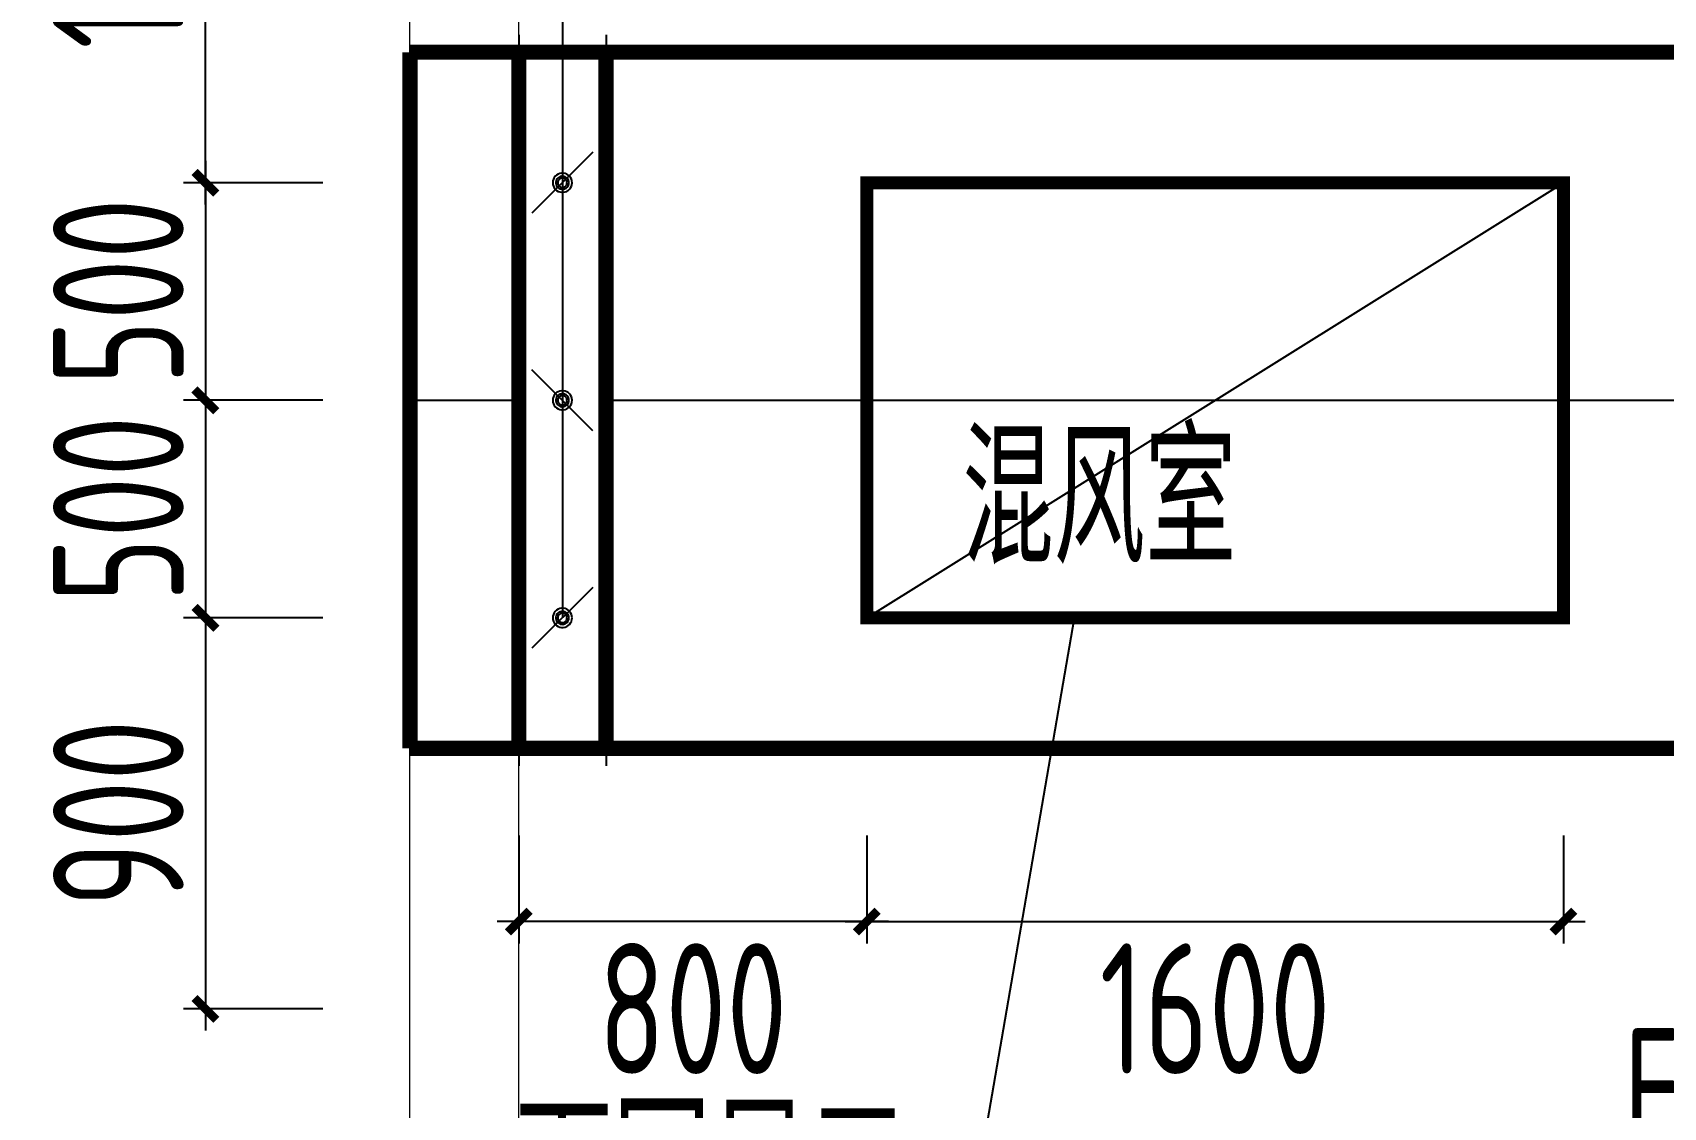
# Model space of a CAD drawing. Extents: x 4 to 13611208, y -605838 to 574722.
# Drawn here: x 13244131 to 13247877, y 191085 to 193554 of the extents above; entities that cross this region are included whole.
import ezdxf

# ---------------------------------------------------------------- set-up
doc = ezdxf.new("R2010")
doc.units = 0
doc.header["$LTSCALE"] = 1000
doc.header["$MEASUREMENT"] = 0
doc.linetypes.add('_虚线L', pattern=[0.375, 0.25, -0.125])
doc.linetypes.add('CENTER2', pattern=[28.575, 19.05, -3.175, 3.175, -3.175])
for name, color, linetype in [('DUCT-D-P中心线', 5, 'CENTER2'), ('DUCT-D-P标注', 7, 'Continuous'), ('DUCT-D-P法兰', 2, 'Continuous'), ('DUCT-D-P管', 6, 'Continuous'), ('DUCT-D-P管端线', 2, 'Continuous'), ('DUCT-D-P阀门', 7, 'Continuous')]:
    doc.layers.add(name, color=color, linetype=linetype)
doc.layers.add('建筑底图', color=8, linetype='Continuous', lineweight=13)
doc.styles.add('67', font='gbenor.shx', dxfattribs={"width": 0.7, "bigfont": 'hztxt.shx'})
doc.styles.add('C', font='HZTXT_E', dxfattribs={"width": 0.7, "bigfont": 'HZTXT'})
doc.styles.add('du', font='gbenor.shx', dxfattribs={"width": 0.8, "bigfont": 'hztxt.shx'})
doc.dimstyles.new('67', dxfattribs={"dimscale": 100, "dimtxt": 3, "dimasz": 0.5, "dimexe": 0.5, "dimexo": 2, "dimgap": 0.5, "dimtad": 2, "dimdec": 0, "dimrnd": 5, "dimzin": 0, "dimdsep": 46, "dimtxsty": 'du', "dimblk": 'ARCHTICK', "dimcen": 0, "dimdle": 0.5, "dimclrd": 256, "dimclre": 256, "dimclrt": 256, "dimazin": 0, "dimtfac": 1, "dimtdec": 0, "dimtix": 1, "dimtmove": 2, "dimatfit": 3, "dimfxl": 100, "dimtolj": 1, "dimtzin": 0, "dimlwd": -1, "dimlwe": -1, "dimarcsym": 0})

# ---------------------------------------------------------------- blocks, each defined once
blk = doc.blocks.new('_ArchTick')
at = {"color": 0, "linetype": 'ByBlock', "const_width": 0.4}
blk.add_lwpolyline([(-0.5, -0.5), (0.5, 0.5)], dxfattribs=at)
blk = doc.blocks.new('*D937')
at = {"layer": 'DUCT-D-P标注', "transparency": 16777216}
for p, q in [((13244527.5, 193159.5), (13244527.5, 194359.5)), ((13244797.4, 194309.5), (13244477.5, 194309.5)), ((13244797.4, 193209.5), (13244477.5, 193209.5))]:
    blk.add_line(p, q, dxfattribs=at)
at = {"layer": 'DUCT-D-P标注', "transparency": 16777216, "xscale": 50, "yscale": 50, "zscale": 50}
for p, rotation in [((13244527.5, 194309.5), 90), ((13244527.5, 193209.5), 270)]:
    blk.add_blockref('_ArchTick', p, dxfattribs=dict(at, rotation=rotation))
at = {"layer": 'DUCT-D-P标注', "transparency": 16777216, "insert": (13244327.5, 193759.5), "char_height": 300, "attachment_point": 5, "rotation": 90, "style": 'du'}
blk.add_mtext('\\A1;1100', dxfattribs=at)
blk = doc.blocks.new('*D938')
at = {"layer": 'DUCT-D-P标注', "transparency": 16777216}
for p, q in [((13245247.4, 191709.5), (13245247.4, 191461.5)), ((13246046.8, 191709.5), (13246046.8, 191461.5)), ((13246096.8, 191511.5), (13245197.4, 191511.5))]:
    blk.add_line(p, q, dxfattribs=at)
at = {"layer": 'DUCT-D-P标注', "transparency": 16777216, "xscale": 50, "yscale": 50, "zscale": 50, "rotation": 180}
blk.add_blockref('_ArchTick', (13245247.4, 191511.5), dxfattribs=at)
at = {"layer": 'DUCT-D-P标注', "transparency": 16777216, "xscale": 50, "yscale": 50, "zscale": 50}
blk.add_blockref('_ArchTick', (13246046.8, 191511.5), dxfattribs=at)
at = {"layer": 'DUCT-D-P标注', "transparency": 16777216, "insert": (13245647.1, 191311.5), "char_height": 300, "attachment_point": 5, "style": 'du'}
blk.add_mtext('\\A1;800', dxfattribs=at)
blk = doc.blocks.new('*D939')
at = {"layer": 'DUCT-D-P标注', "transparency": 16777216}
for p, q in [((13246046.8, 191709.5), (13246046.8, 191461.5)), ((13247646.8, 191709.5), (13247646.8, 191461.5)), ((13245996.8, 191511.5), (13247696.8, 191511.5))]:
    blk.add_line(p, q, dxfattribs=at)
at = {"layer": 'DUCT-D-P标注', "transparency": 16777216, "xscale": 50, "yscale": 50, "zscale": 50, "rotation": 180}
blk.add_blockref('_ArchTick', (13246046.8, 191511.5), dxfattribs=at)
at = {"layer": 'DUCT-D-P标注', "transparency": 16777216, "xscale": 50, "yscale": 50, "zscale": 50}
blk.add_blockref('_ArchTick', (13247646.8, 191511.5), dxfattribs=at)
at = {"layer": 'DUCT-D-P标注', "transparency": 16777216, "insert": (13246846.8, 191311.5), "char_height": 300, "attachment_point": 5, "style": 'du'}
blk.add_mtext('\\A1;1600', dxfattribs=at)
blk = doc.blocks.new('*D940')
at = {"layer": 'DUCT-D-P标注', "transparency": 16777216}
for p, q in [((13244527.5, 193259.5), (13244527.5, 192659.5)), ((13244797.4, 193209.5), (13244477.5, 193209.5)), ((13244797.4, 192709.5), (13244477.5, 192709.5))]:
    blk.add_line(p, q, dxfattribs=at)
at = {"layer": 'DUCT-D-P标注', "transparency": 16777216, "xscale": 50, "yscale": 50, "zscale": 50}
for p, rotation in [((13244527.5, 193209.5), 90), ((13244527.5, 192709.5), 270)]:
    blk.add_blockref('_ArchTick', p, dxfattribs=dict(at, rotation=rotation))
at = {"layer": 'DUCT-D-P标注', "transparency": 16777216, "insert": (13244327.5, 192959.5), "char_height": 300, "attachment_point": 5, "rotation": 90, "style": 'du'}
blk.add_mtext('\\A1;500', dxfattribs=at)
blk = doc.blocks.new('*D941')
at = {"layer": 'DUCT-D-P标注', "transparency": 16777216}
for p, q in [((13244527.5, 192759.5), (13244527.5, 192159.5)), ((13244797.4, 192709.5), (13244477.5, 192709.5)), ((13244797.4, 192209.5), (13244477.5, 192209.5))]:
    blk.add_line(p, q, dxfattribs=at)
at = {"layer": 'DUCT-D-P标注', "transparency": 16777216, "xscale": 50, "yscale": 50, "zscale": 50}
for p, rotation in [((13244527.5, 192709.5), 90), ((13244527.5, 192209.5), 270)]:
    blk.add_blockref('_ArchTick', p, dxfattribs=dict(at, rotation=rotation))
at = {"layer": 'DUCT-D-P标注', "transparency": 16777216, "insert": (13244327.5, 192459.5), "char_height": 300, "attachment_point": 5, "rotation": 90, "style": 'du'}
blk.add_mtext('\\A1;500', dxfattribs=at)
blk = doc.blocks.new('*D949')
at = {"layer": 'DUCT-D-P标注', "transparency": 16777216}
for p, q in [((13244527.5, 192259.5), (13244527.5, 191260.9)), ((13244797.4, 192209.5), (13244477.5, 192209.5)), ((13244797.4, 191310.9), (13244477.5, 191310.9))]:
    blk.add_line(p, q, dxfattribs=at)
at = {"layer": 'DUCT-D-P标注', "transparency": 16777216, "xscale": 50, "yscale": 50, "zscale": 50}
for p, rotation in [((13244527.5, 192209.5), 90), ((13244527.5, 191310.9), 270)]:
    blk.add_blockref('_ArchTick', p, dxfattribs=dict(at, rotation=rotation))
at = {"layer": 'DUCT-D-P标注', "transparency": 16777216, "insert": (13244327.5, 191760.2), "char_height": 300, "attachment_point": 5, "rotation": 90, "style": 'du'}
blk.add_mtext('\\A1;900', dxfattribs=at)

msp = doc.modelspace()

# ---------------------------------------------------------------- linework, layer by layer
at = {"layer": 'DUCT-D-P中心线'}
for p, q in [((13244997.4, 192709.5), (13245247.4, 192709.5)), ((13245447.8, 192709.5), (13249003.6, 192709.5))]:
    msp.add_line(p, q, dxfattribs=at)
at = {"layer": 'DUCT-D-P标注'}
msp.add_lwpolyline([(13244961, 190771.5), (13246275.5, 190771.5), (13246524, 192209.5)], dxfattribs=at)
at = {"layer": 'DUCT-D-P法兰'}
for p, q in [((13245247.5, 193549.5), (13245247.5, 191869.5)), ((13245447.7, 193549.5), (13245447.7, 191869.5))]:
    msp.add_line(p, q, dxfattribs=at)
at = {"layer": 'DUCT-D-P法兰', "color": 18, "true_color": 0x000000}
for p in [(13245247.4, 192709.5, 4300), (13245247.6, 192709.5, 4300), (13245447.6, 192709.5, 4300), (13245447.8, 192709.5, 4300)]:
    msp.add_point(p, dxfattribs=at)
at = {"layer": 'DUCT-D-P管'}
msp.add_line((13246046.8, 192209.5, 4000), (13247646.8, 193209.5, 4000), dxfattribs=at)
at = {"layer": 'DUCT-D-P管', "const_width": 35}
for points in [[(13245247.4, 193509.5), (13244997.4, 193509.5)], [(13244997.4, 193509.5), (13244997.4, 191909.5)], [(13245247.4, 191909.5), (13245247.4, 193509.5)], [(13245247.6, 193509.5), (13245447.6, 193509.5)], [(13249003.6, 193509.5), (13245447.8, 193509.5)], [(13245447.8, 193509.5), (13245447.8, 191909.5)], [(13244997.4, 191909.5), (13245247.4, 191909.5)], [(13245447.6, 191909.5), (13245247.6, 191909.5)], [(13245447.8, 191909.5), (13249003.6, 191909.5)]]:
    msp.add_lwpolyline(points, dxfattribs=at)
at = {"layer": 'DUCT-D-P管', "linetype": '_虚线L', "const_width": 30, "elevation": 4000}
msp.add_lwpolyline([(13246046.8, 193209.5), (13247646.8, 193209.5), (13247646.8, 192209.5), (13246046.8, 192209.5)], close=True, dxfattribs=at)
at = {"layer": 'DUCT-D-P管端线'}
for p, q in [((13245247.6, 193509.5), (13245247.6, 191909.5)), ((13245447.6, 193509.5), (13245447.6, 191909.5))]:
    msp.add_line(p, q, dxfattribs=at)
at = {"layer": 'DUCT-D-P阀门'}
for p, q in [((13245347.6, 193609.5), (13245347.6, 193509.5)), ((13245347.6, 193509.5), (13245347.6, 192709.5)), ((13245417.6, 193279.5), (13245277.6, 193139.5)), ((13245325.8, 193213.6), (13245325.4, 193209.5)), ((13245326.9, 193217.5), (13245325.8, 193213.6)), ((13245328.7, 193221.2), (13245326.9, 193217.5)), ((13245331.2, 193224.4), (13245328.7, 193221.2)), ((13245334.2, 193227.2), (13245331.2, 193224.4)), ((13245333.2, 193213.7), (13245332.6, 193210.9)), ((13245334.2, 193216.4), (13245333.2, 193213.7)), ((13245337.7, 193229.3), (13245334.2, 193227.2)), ((13245335.8, 193218.8), (13245334.2, 193216.4)), ((13245337.7, 193220.9), (13245335.8, 193218.8)), ((13245337.3, 193212.5), (13245336.9, 193210.5)), ((13245338, 193214.4), (13245337.3, 193212.5)), ((13245341.5, 193230.8), (13245337.7, 193229.3)), ((13245340.1, 193222.5), (13245337.7, 193220.9)), ((13245339.1, 193216.1), (13245338, 193214.4)), ((13245340.5, 193217.6), (13245339.1, 193216.1)), ((13245342.7, 193223.7), (13245340.1, 193222.5)), ((13245342.2, 193218.8), (13245340.5, 193217.6)), ((13245345.5, 193231.6), (13245341.5, 193230.8)), ((13245344.1, 193219.7), (13245342.2, 193218.8)), ((13245345.4, 193224.4), (13245342.7, 193223.7)), ((13245346, 193220.1), (13245344.1, 193219.7)), ((13245348.3, 193224.5), (13245345.4, 193224.4)), ((13245349.6, 193231.6), (13245345.5, 193231.6)), ((13245348.1, 193220.2), (13245346, 193220.1)), ((13245350.1, 193219.9), (13245348.1, 193220.2)), ((13245351.1, 193224.1), (13245348.3, 193224.5)), ((13245353.6, 193230.8), (13245349.6, 193231.6)), ((13245352, 193219.3), (13245350.1, 193219.9)), ((13245353.8, 193223.2), (13245351.1, 193224.1)), ((13245353.8, 193218.3), (13245352, 193219.3)), ((13245357.4, 193229.3), (13245353.6, 193230.8)), ((13245356.3, 193221.7), (13245353.8, 193223.2)), ((13245355.3, 193216.9), (13245353.8, 193218.3)), ((13245356.6, 193215.3), (13245355.3, 193216.9)), ((13245358.4, 193219.9), (13245356.3, 193221.7)), ((13245357.5, 193213.5), (13245356.6, 193215.3)), ((13245360.9, 193227.2), (13245357.4, 193229.3)), ((13245358.1, 193211.5), (13245357.5, 193213.5)), ((13245360.2, 193217.6), (13245358.4, 193219.9)), ((13245361.5, 193215.1), (13245360.2, 193217.6)), ((13245363.9, 193224.4), (13245360.9, 193227.2)), ((13245362.3, 193212.4), (13245361.5, 193215.1)), ((13245362.6, 193209.5), (13245362.3, 193212.4)), ((13245366.4, 193221.2), (13245363.9, 193224.4)), ((13245368.2, 193217.5), (13245366.4, 193221.2)), ((13245369.3, 193213.6), (13245368.2, 193217.5)), ((13245369.7, 193209.5), (13245369.3, 193213.6)), ((13245325.4, 193209.5), (13245325.8, 193205.4)), ((13245325.8, 193205.4), (13245326.9, 193201.5)), ((13245326.9, 193201.5), (13245328.7, 193197.8)), ((13245328.7, 193197.8), (13245331.2, 193194.6)), ((13245331.2, 193194.6), (13245334.2, 193191.8)), ((13245332.6, 193210.9), (13245332.6, 193208.1)), ((13245332.6, 193208.1), (13245333.2, 193205.3)), ((13245333.2, 193205.3), (13245334.2, 193202.6)), ((13245334.2, 193202.6), (13245335.8, 193200.2)), ((13245334.2, 193191.8), (13245337.7, 193189.7)), ((13245335.8, 193200.2), (13245337.7, 193198.2)), ((13245336.9, 193210.5), (13245336.9, 193208.5)), ((13245336.9, 193208.5), (13245337.3, 193206.5)), ((13245337.3, 193206.5), (13245338, 193204.6)), ((13245337.7, 193198.2), (13245340.1, 193196.5)), ((13245337.7, 193189.7), (13245341.5, 193188.2)), ((13245338, 193204.6), (13245339.1, 193202.9)), ((13245339.1, 193202.9), (13245340.5, 193201.4)), ((13245340.1, 193196.5), (13245342.7, 193195.3)), ((13245340.5, 193201.4), (13245342.2, 193200.2)), ((13245341.5, 193188.2), (13245345.5, 193187.5)), ((13245342.2, 193200.2), (13245344.1, 193199.4)), ((13245342.7, 193195.3), (13245345.4, 193194.7)), ((13245344.1, 193199.4), (13245346, 193198.9)), ((13245345.4, 193194.7), (13245348.3, 193194.5)), ((13245345.5, 193187.5), (13245349.6, 193187.5)), ((13245346, 193198.9), (13245348.1, 193198.8)), ((13245347.6, 193209.5), (13245347.6, 192209.5)), ((13245348.1, 193198.8), (13245350.1, 193199.1)), ((13245348.3, 193194.5), (13245351.1, 193194.9)), ((13245349.6, 193187.5), (13245353.6, 193188.2)), ((13245350.1, 193199.1), (13245352, 193199.8)), ((13245351.1, 193194.9), (13245353.8, 193195.9)), ((13245352, 193199.8), (13245353.8, 193200.8)), ((13245353.6, 193188.2), (13245357.4, 193189.7)), ((13245353.8, 193200.8), (13245355.3, 193202.1)), ((13245353.8, 193195.9), (13245356.3, 193197.3)), ((13245355.3, 193202.1), (13245356.6, 193203.7)), ((13245356.3, 193197.3), (13245358.4, 193199.2)), ((13245356.6, 193203.7), (13245357.5, 193205.5)), ((13245357.4, 193189.7), (13245360.9, 193191.8)), ((13245357.5, 193205.5), (13245358.1, 193207.5)), ((13245358.3, 193209.5), (13245358.1, 193211.5)), ((13245358.1, 193207.5), (13245358.3, 193209.5)), ((13245358.4, 193199.2), (13245360.2, 193201.4)), ((13245360.2, 193201.4), (13245361.5, 193203.9)), ((13245360.9, 193191.8), (13245363.9, 193194.6)), ((13245361.5, 193203.9), (13245362.3, 193206.7)), ((13245362.3, 193206.7), (13245362.6, 193209.5)), ((13245363.9, 193194.6), (13245366.4, 193197.8)), ((13245366.4, 193197.8), (13245368.2, 193201.5)), ((13245368.2, 193201.5), (13245369.3, 193205.4)), ((13245369.3, 193205.4), (13245369.7, 193209.5)), ((13245417.6, 192639.5), (13245277.6, 192779.5)), ((13245334.2, 192727.2), (13245331.2, 192724.4)), ((13245337.7, 192729.3), (13245334.2, 192727.2)), ((13245341.5, 192730.8), (13245337.7, 192729.3)), ((13245345.5, 192731.6), (13245341.5, 192730.8)), ((13245349.6, 192731.6), (13245345.5, 192731.6)), ((13245353.6, 192730.8), (13245349.6, 192731.6)), ((13245357.4, 192729.3), (13245353.6, 192730.8)), ((13245360.9, 192727.2), (13245357.4, 192729.3)), ((13245363.9, 192724.4), (13245360.9, 192727.2)), ((13245325.8, 192713.6), (13245325.4, 192709.5)), ((13245325.4, 192709.5), (13245325.8, 192705.4)), ((13245326.9, 192717.5), (13245325.8, 192713.6)), ((13245325.8, 192705.4), (13245326.9, 192701.5)), ((13245328.7, 192721.2), (13245326.9, 192717.5)), ((13245326.9, 192701.5), (13245328.7, 192697.8)), ((13245331.2, 192724.4), (13245328.7, 192721.2)), ((13245328.7, 192697.8), (13245331.2, 192694.6)), ((13245331.2, 192694.6), (13245334.2, 192691.8)), ((13245333.2, 192713.7), (13245332.6, 192710.9)), ((13245332.6, 192710.9), (13245332.6, 192708.1)), ((13245332.6, 192708.1), (13245333.2, 192705.3)), ((13245334.2, 192716.4), (13245333.2, 192713.7)), ((13245333.2, 192705.3), (13245334.2, 192702.6)), ((13245335.8, 192718.8), (13245334.2, 192716.4)), ((13245334.2, 192702.6), (13245335.8, 192700.2)), ((13245334.2, 192691.8), (13245337.7, 192689.7)), ((13245337.7, 192720.9), (13245335.8, 192718.8)), ((13245335.8, 192700.2), (13245337.7, 192698.2)), ((13245337.3, 192712.5), (13245336.9, 192710.5)), ((13245336.9, 192710.5), (13245336.9, 192708.5)), ((13245336.9, 192708.5), (13245337.3, 192706.5)), ((13245338, 192714.4), (13245337.3, 192712.5)), ((13245337.3, 192706.5), (13245338, 192704.6)), ((13245340.1, 192722.5), (13245337.7, 192720.9)), ((13245337.7, 192698.2), (13245340.1, 192696.5)), ((13245337.7, 192689.7), (13245341.5, 192688.2)), ((13245339.1, 192716.1), (13245338, 192714.4)), ((13245338, 192704.6), (13245339.1, 192702.9)), ((13245340.5, 192717.6), (13245339.1, 192716.1)), ((13245339.1, 192702.9), (13245340.5, 192701.4)), ((13245342.7, 192723.7), (13245340.1, 192722.5)), ((13245340.1, 192696.5), (13245342.7, 192695.3)), ((13245342.2, 192718.8), (13245340.5, 192717.6)), ((13245340.5, 192701.4), (13245342.2, 192700.2)), ((13245341.5, 192688.2), (13245345.5, 192687.5)), ((13245344.1, 192719.7), (13245342.2, 192718.8)), ((13245342.2, 192700.2), (13245344.1, 192699.4)), ((13245345.4, 192724.4), (13245342.7, 192723.7)), ((13245342.7, 192695.3), (13245345.4, 192694.7)), ((13245346, 192720.1), (13245344.1, 192719.7)), ((13245344.1, 192699.4), (13245346, 192698.9)), ((13245348.3, 192724.5), (13245345.4, 192724.4)), ((13245345.4, 192694.7), (13245348.3, 192694.5)), ((13245345.5, 192687.5), (13245349.6, 192687.5)), ((13245348.1, 192720.2), (13245346, 192720.1)), ((13245346, 192698.9), (13245348.1, 192698.8)), ((13245350.1, 192719.9), (13245348.1, 192720.2)), ((13245348.1, 192698.8), (13245350.1, 192699.1)), ((13245351.1, 192724.1), (13245348.3, 192724.5)), ((13245348.3, 192694.5), (13245351.1, 192694.9)), ((13245349.6, 192687.5), (13245353.6, 192688.2)), ((13245352, 192719.3), (13245350.1, 192719.9)), ((13245350.1, 192699.1), (13245352, 192699.8)), ((13245353.8, 192723.2), (13245351.1, 192724.1)), ((13245351.1, 192694.9), (13245353.8, 192695.9)), ((13245353.8, 192718.3), (13245352, 192719.3)), ((13245352, 192699.8), (13245353.8, 192700.8)), ((13245353.6, 192688.2), (13245357.4, 192689.7)), ((13245356.3, 192721.7), (13245353.8, 192723.2)), ((13245355.3, 192716.9), (13245353.8, 192718.3)), ((13245353.8, 192700.8), (13245355.3, 192702.1)), ((13245353.8, 192695.9), (13245356.3, 192697.3)), ((13245356.6, 192715.3), (13245355.3, 192716.9)), ((13245355.3, 192702.1), (13245356.6, 192703.7)), ((13245358.4, 192719.9), (13245356.3, 192721.7)), ((13245356.3, 192697.3), (13245358.4, 192699.2)), ((13245357.5, 192713.5), (13245356.6, 192715.3)), ((13245356.6, 192703.7), (13245357.5, 192705.5)), ((13245357.4, 192689.7), (13245360.9, 192691.8)), ((13245358.1, 192711.5), (13245357.5, 192713.5)), ((13245357.5, 192705.5), (13245358.1, 192707.5)), ((13245358.3, 192709.5), (13245358.1, 192711.5)), ((13245358.1, 192707.5), (13245358.3, 192709.5)), ((13245360.2, 192717.6), (13245358.4, 192719.9)), ((13245358.4, 192699.2), (13245360.2, 192701.4)), ((13245361.5, 192715.1), (13245360.2, 192717.6)), ((13245360.2, 192701.4), (13245361.5, 192703.9)), ((13245360.9, 192691.8), (13245363.9, 192694.6)), ((13245362.3, 192712.4), (13245361.5, 192715.1)), ((13245361.5, 192703.9), (13245362.3, 192706.7)), ((13245362.6, 192709.5), (13245362.3, 192712.4)), ((13245362.3, 192706.7), (13245362.6, 192709.5)), ((13245366.4, 192721.2), (13245363.9, 192724.4)), ((13245363.9, 192694.6), (13245366.4, 192697.8)), ((13245368.2, 192717.5), (13245366.4, 192721.2)), ((13245366.4, 192697.8), (13245368.2, 192701.5)), ((13245369.3, 192713.6), (13245368.2, 192717.5)), ((13245368.2, 192701.5), (13245369.3, 192705.4)), ((13245369.7, 192709.5), (13245369.3, 192713.6)), ((13245369.3, 192705.4), (13245369.7, 192709.5)), ((13245417.6, 192279.5), (13245277.6, 192139.5)), ((13245325.8, 192213.6), (13245325.4, 192209.5)), ((13245325.4, 192209.5), (13245325.8, 192205.4)), ((13245326.9, 192217.5), (13245325.8, 192213.6)), ((13245325.8, 192205.4), (13245326.9, 192201.5)), ((13245328.7, 192221.2), (13245326.9, 192217.5)), ((13245326.9, 192201.5), (13245328.7, 192197.8)), ((13245331.2, 192224.4), (13245328.7, 192221.2)), ((13245334.2, 192227.2), (13245331.2, 192224.4)), ((13245333.2, 192213.7), (13245332.6, 192210.9)), ((13245332.6, 192210.9), (13245332.6, 192208.1)), ((13245332.6, 192208.1), (13245333.2, 192205.3)), ((13245334.2, 192216.4), (13245333.2, 192213.7)), ((13245333.2, 192205.3), (13245334.2, 192202.6)), ((13245337.7, 192229.3), (13245334.2, 192227.2)), ((13245335.8, 192218.8), (13245334.2, 192216.4)), ((13245334.2, 192202.6), (13245335.8, 192200.2)), ((13245337.7, 192220.9), (13245335.8, 192218.8)), ((13245337.3, 192212.5), (13245336.9, 192210.5)), ((13245336.9, 192210.5), (13245336.9, 192208.5)), ((13245336.9, 192208.5), (13245337.3, 192206.5)), ((13245338, 192214.4), (13245337.3, 192212.5)), ((13245337.3, 192206.5), (13245338, 192204.6)), ((13245341.5, 192230.8), (13245337.7, 192229.3)), ((13245340.1, 192222.5), (13245337.7, 192220.9)), ((13245339.1, 192216.1), (13245338, 192214.4)), ((13245338, 192204.6), (13245339.1, 192202.9)), ((13245340.5, 192217.6), (13245339.1, 192216.1)), ((13245339.1, 192202.9), (13245340.5, 192201.4)), ((13245342.7, 192223.7), (13245340.1, 192222.5)), ((13245342.2, 192218.8), (13245340.5, 192217.6)), ((13245340.5, 192201.4), (13245342.2, 192200.2)), ((13245345.5, 192231.6), (13245341.5, 192230.8)), ((13245344.1, 192219.7), (13245342.2, 192218.8)), ((13245345.4, 192224.4), (13245342.7, 192223.7)), ((13245346, 192220.1), (13245344.1, 192219.7)), ((13245348.3, 192224.5), (13245345.4, 192224.4)), ((13245349.6, 192231.6), (13245345.5, 192231.6)), ((13245348.1, 192220.2), (13245346, 192220.1)), ((13245350.1, 192219.9), (13245348.1, 192220.2)), ((13245351.1, 192224.1), (13245348.3, 192224.5)), ((13245353.6, 192230.8), (13245349.6, 192231.6)), ((13245352, 192219.3), (13245350.1, 192219.9)), ((13245353.8, 192223.2), (13245351.1, 192224.1)), ((13245353.8, 192218.3), (13245352, 192219.3)), ((13245352, 192199.8), (13245353.8, 192200.8)), ((13245357.4, 192229.3), (13245353.6, 192230.8)), ((13245356.3, 192221.7), (13245353.8, 192223.2)), ((13245355.3, 192216.9), (13245353.8, 192218.3)), ((13245353.8, 192200.8), (13245355.3, 192202.1)), ((13245356.6, 192215.3), (13245355.3, 192216.9)), ((13245355.3, 192202.1), (13245356.6, 192203.7)), ((13245358.4, 192219.9), (13245356.3, 192221.7)), ((13245357.5, 192213.5), (13245356.6, 192215.3)), ((13245356.6, 192203.7), (13245357.5, 192205.5)), ((13245360.9, 192227.2), (13245357.4, 192229.3)), ((13245358.1, 192211.5), (13245357.5, 192213.5)), ((13245357.5, 192205.5), (13245358.1, 192207.5)), ((13245358.3, 192209.5), (13245358.1, 192211.5)), ((13245358.1, 192207.5), (13245358.3, 192209.5)), ((13245360.2, 192217.6), (13245358.4, 192219.9)), ((13245358.4, 192199.2), (13245360.2, 192201.4)), ((13245361.5, 192215.1), (13245360.2, 192217.6)), ((13245360.2, 192201.4), (13245361.5, 192203.9)), ((13245363.9, 192224.4), (13245360.9, 192227.2)), ((13245362.3, 192212.4), (13245361.5, 192215.1)), ((13245361.5, 192203.9), (13245362.3, 192206.7)), ((13245362.6, 192209.5), (13245362.3, 192212.4)), ((13245362.3, 192206.7), (13245362.6, 192209.5)), ((13245366.4, 192221.2), (13245363.9, 192224.4)), ((13245368.2, 192217.5), (13245366.4, 192221.2)), ((13245366.4, 192197.8), (13245368.2, 192201.5)), ((13245369.3, 192213.6), (13245368.2, 192217.5)), ((13245368.2, 192201.5), (13245369.3, 192205.4)), ((13245369.7, 192209.5), (13245369.3, 192213.6)), ((13245369.3, 192205.4), (13245369.7, 192209.5)), ((13245328.7, 192197.8), (13245331.2, 192194.6)), ((13245331.2, 192194.6), (13245334.2, 192191.8)), ((13245334.2, 192191.8), (13245337.7, 192189.7)), ((13245335.8, 192200.2), (13245337.7, 192198.2)), ((13245337.7, 192198.2), (13245340.1, 192196.5)), ((13245337.7, 192189.7), (13245341.5, 192188.2)), ((13245340.1, 192196.5), (13245342.7, 192195.3)), ((13245341.5, 192188.2), (13245345.5, 192187.5)), ((13245342.2, 192200.2), (13245344.1, 192199.4)), ((13245342.7, 192195.3), (13245345.4, 192194.7)), ((13245344.1, 192199.4), (13245346, 192198.9)), ((13245345.4, 192194.7), (13245348.3, 192194.5)), ((13245345.5, 192187.5), (13245349.6, 192187.5)), ((13245346, 192198.9), (13245348.1, 192198.8)), ((13245348.1, 192198.8), (13245350.1, 192199.1)), ((13245348.3, 192194.5), (13245351.1, 192194.9)), ((13245349.6, 192187.5), (13245353.6, 192188.2)), ((13245350.1, 192199.1), (13245352, 192199.8)), ((13245351.1, 192194.9), (13245353.8, 192195.9)), ((13245353.6, 192188.2), (13245357.4, 192189.7)), ((13245353.8, 192195.9), (13245356.3, 192197.3)), ((13245356.3, 192197.3), (13245358.4, 192199.2)), ((13245357.4, 192189.7), (13245360.9, 192191.8)), ((13245360.9, 192191.8), (13245363.9, 192194.6)), ((13245363.9, 192194.6), (13245366.4, 192197.8))]:
    msp.add_line(p, q, dxfattribs=at)
at = {"layer": '建筑底图', "color": 8}
for p, q in [((13244997.4, 190934.5), (13244997.4, 194309.5)), ((13245247.4, 190934.5), (13245247.4, 194309.5))]:
    msp.add_line(p, q, dxfattribs=at)

# ---------------------------------------------------------------- texts
at = {"layer": 'DUCT-D-P标注', "style": '67', "width": 0.75}
for s, p in [('FHF-RFP', (13247784.9, 190965.8, 12600)), ('下回风口', (13245238.5, 190788.7, 4300))]:
    msp.add_text(s, height=300, dxfattribs=at).set_placement(p)
at = {"layer": '建筑底图', "color": 8, "style": 'C', "width": 0.7}
msp.add_text('混风室', height=300, dxfattribs=at).set_placement((13246265.8, 192333.9, 0))

# ---------------------------------------------------------------- dimensions: what is measured, and where the dimension line sits
at = {"layer": 'DUCT-D-P标注'}
for base, p1, p2, picture, middle in [((13244527.5, 194309.5), (13244997.4, 193209.5, 4300), (13244997.4, 194309.5), '*D937', (13244327.5, 193759.5)), ((13244527.5, 192709.5), (13244997.4, 193209.5, 4300), (13244997.4, 192709.5, 4300), '*D940', (13244327.5, 192959.5)), ((13244527.5, 192209.5), (13244997.4, 192709.5, 4300), (13244997.4, 192209.5, 4300), '*D941', (13244327.5, 192459.5)), ((13244527.5, 191310.9), (13244997.4, 192209.5, 4300), (13244997.4, 191310.9, 0), '*D949', (13244327.5, 191760.2))]:
    dim = msp.add_linear_dim(base=base, p1=p1, p2=p2, angle=90, dimstyle='67', dxfattribs=at)
    dim.commit()
    dim.dimension.update_dxf_attribs({"geometry": picture, "text_midpoint": middle})
for base, p2, picture, middle in [((13245247.4, 191511.5, 300), (13245247.4, 191909.5, 4600), '*D938', (13245647.1, 191311.5, 300)), ((13247646.8, 191511.5, 300), (13247646.8, 191909.5, 4300), '*D939', (13246846.8, 191311.5, 300))]:
    dim = msp.add_linear_dim(base=base, p1=(13246046.8, 191909.5, 4300), p2=p2, dimstyle='67', dxfattribs=at)
    dim.commit()
    dim.dimension.update_dxf_attribs({"geometry": picture, "text_midpoint": middle})

doc.saveas('drawing.dxf')
